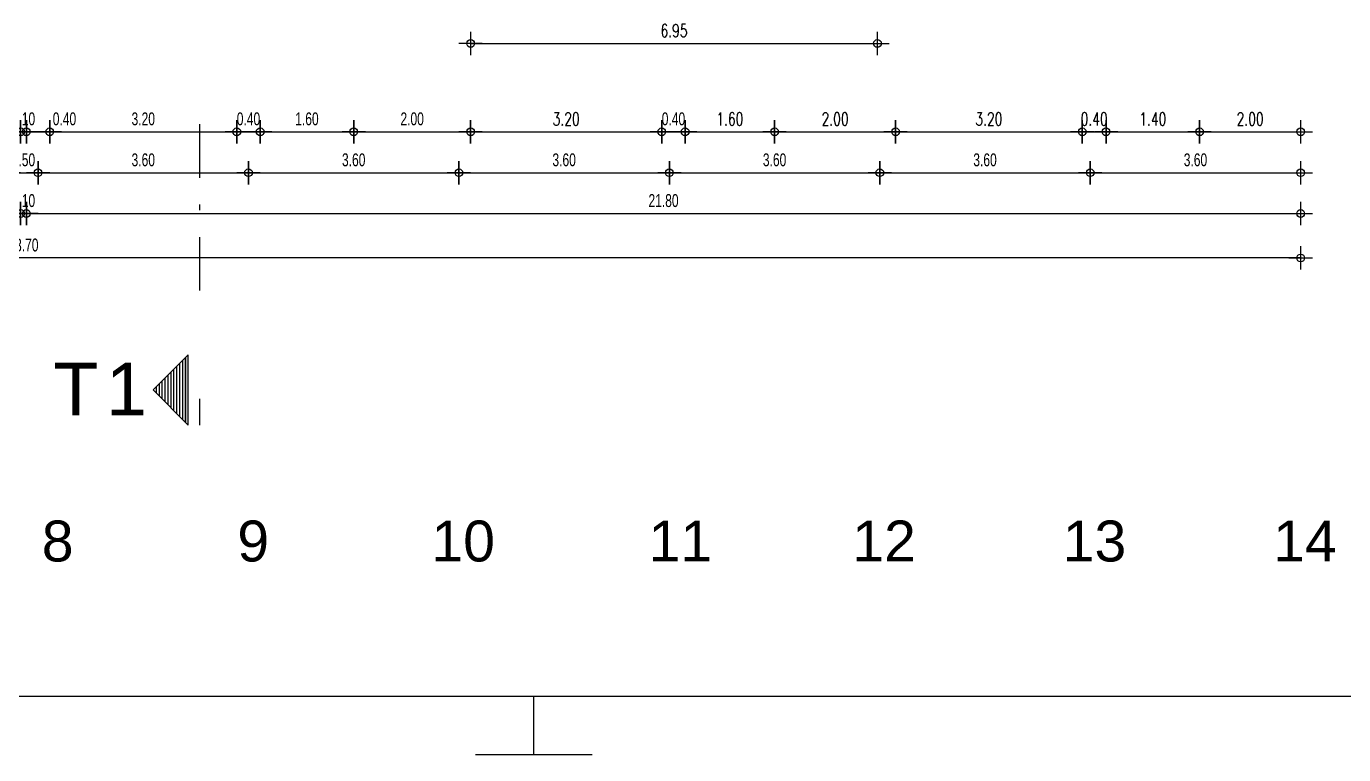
# Model space of a CAD drawing. Header units: metres. Extents: x 0 to 132, y -109 to 310.
# Drawn here: x 33.32 to 55.85, y 235.74 to 248.2 of the extents above; entities that cross this region are included whole.
import ezdxf

# ---------------------------------------------------------------- set-up
doc = ezdxf.new("R2010")
doc.units = ezdxf.units.M
doc.header["$LTSCALE"] = 0.036
doc.linetypes.add('DASHDOTX2', pattern=[50.8, 25.4, -12.7, 0, -12.7])
doc.layers.get('Defpoints').update_dxf_attribs({"color": 252})
for name, color, linetype in [('arxitek doma', 254, 'Continuous'), ('BORDER', 252, 'Continuous'), ('DIMBLK', 252, 'Continuous'), ('LAYER-ON', 252, 'Continuous'), ('MARKS', 252, 'Continuous')]:
    doc.layers.add(name, color=color, linetype=linetype)
doc.styles.add('COMU-C', font='ugcompl.shx', dxfattribs={"width": 0.7})
doc.styles.add('COMU-N', font='arial.ttf')
doc.dimstyles.new('Copy of CADWDOT', dxfattribs={"dimscale": 0.1, "dimtxt": 2.2, "dimasz": 0.08, "dimexe": 2, "dimexo": 0, "dimgap": 0.09, "dimtad": 0, "dimrnd": 0.001, "dimzin": 0, "dimdsep": 46, "dimtxsty": 'COMU-C', "dimblk": 'ARTDIM', "dimcen": 0, "dimdle": 0.05, "dimse1": 1, "dimse2": 1, "dimclrd": 11, "dimclrt": 11, "dimadec": 0, "dimazin": 0, "dimtfac": 1, "dimtmove": 0, "dimatfit": 3, "dimldrblk": 'ARTDIM', "dimfxl": 1, "dimtvp": 0.9999, "dimtolj": 1, "dimtzin": 0, "dimarcsym": 0})

# ---------------------------------------------------------------- blocks, each defined once
blk = doc.blocks.new('art103')
at = {"layer": 'BORDER'}
blk.add_line((0.25, 0.25), (20.75, 0.25), dxfattribs=at)
at = {"layer": 'MARKS'}
for p, q in [((10.5, 0), (10.5, 0.25)), ((10.25, 0), (10.75, 0))]:
    blk.add_line(p, q, dxfattribs=at)
blk = doc.blocks.new('ARTDIM')
at = {"layer": 'DIMBLK'}
for p, q in [((-24.9975, 0), (24.9975, 0)), ((0, -24.9975), (0, 24.9975))]:
    blk.add_line(p, q, dxfattribs=at)
blk.add_circle((0, 0), 8.25, dxfattribs=at)
blk = doc.blocks.new('*D1065')
at = {"layer": 'arxitek doma', "color": 11, "lineweight": -2}
blk.add_line((31.226, 246.395), (33.21, 246.395), dxfattribs=at)
at = {"layer": 'Defpoints', "color": 0, "transparency": 16777216}
for p in [(33.218, 246.395), (31.218, 246.024), (33.218, 246.024)]:
    blk.add_point(p, dxfattribs=at)
at = {"layer": 'arxitek doma', "color": 11, "lineweight": -2, "xscale": 0.008, "yscale": 0.008, "zscale": 0.008, "rotation": 180}
blk.add_blockref('ARTDIM', (31.218, 246.395), dxfattribs=at)
at = {"layer": 'arxitek doma', "color": 11, "lineweight": -2, "xscale": 0.008, "yscale": 0.008, "zscale": 0.008}
blk.add_blockref('ARTDIM', (33.218, 246.395), dxfattribs=at)
at = {"layer": 'arxitek doma', "color": 11, "insert": (32.218, 246.615), "char_height": 0.22, "attachment_point": 5, "style": 'COMU-C'}
blk.add_mtext('\\A1;2.00', dxfattribs=at)
blk = doc.blocks.new('*D1066')
at = {"layer": 'arxitek doma', "color": 11, "lineweight": -2}
blk.add_line((33.226, 246.395), (33.31, 246.395), dxfattribs=at)
at = {"layer": 'Defpoints', "color": 0, "transparency": 16777216}
for p in [(33.218, 248.174), (33.318, 248.174), (33.318, 246.395)]:
    blk.add_point(p, dxfattribs=at)
at = {"layer": 'arxitek doma', "color": 11, "lineweight": -2, "xscale": 0.008, "yscale": 0.008, "zscale": 0.008, "rotation": 180}
blk.add_blockref('ARTDIM', (33.218, 246.395), dxfattribs=at)
at = {"layer": 'arxitek doma', "color": 11, "lineweight": -2, "xscale": 0.008, "yscale": 0.008, "zscale": 0.008}
blk.add_blockref('ARTDIM', (33.318, 246.395), dxfattribs=at)
at = {"layer": 'arxitek doma', "color": 11, "insert": (33.268, 246.615), "char_height": 0.22, "attachment_point": 5, "style": 'COMU-C'}
blk.add_mtext('\\A1;0.10', dxfattribs=at)
blk = doc.blocks.new('*D1067')
at = {"layer": 'arxitek doma', "color": 11, "lineweight": -2}
for p, q in [((33.326, 246.395), (33.71, 246.395)), ((33.718, 246.395), (34.213, 246.395))]:
    blk.add_line(p, q, dxfattribs=at)
at = {"layer": 'Defpoints', "color": 0, "transparency": 16777216}
for p in [(33.718, 246.395), (33.318, 246.024), (33.718, 246.024)]:
    blk.add_point(p, dxfattribs=at)
at = {"layer": 'arxitek doma', "color": 11, "lineweight": -2, "xscale": 0.008, "yscale": 0.008, "zscale": 0.008, "rotation": 180}
blk.add_blockref('ARTDIM', (33.318, 246.395), dxfattribs=at)
at = {"layer": 'arxitek doma', "color": 11, "lineweight": -2, "xscale": 0.008, "yscale": 0.008, "zscale": 0.008}
blk.add_blockref('ARTDIM', (33.718, 246.395), dxfattribs=at)
at = {"layer": 'arxitek doma', "color": 11, "insert": (33.97, 246.615), "char_height": 0.22, "attachment_point": 5, "style": 'COMU-C'}
blk.add_mtext('\\A1;0.40', dxfattribs=at)
blk = doc.blocks.new('*D1068')
at = {"layer": 'arxitek doma', "color": 11, "lineweight": -2}
blk.add_line((33.726, 246.395), (36.91, 246.395), dxfattribs=at)
at = {"layer": 'Defpoints', "color": 0, "transparency": 16777216}
for p in [(36.918, 246.395), (33.718, 246.024), (36.918, 246.024)]:
    blk.add_point(p, dxfattribs=at)
at = {"layer": 'arxitek doma', "color": 11, "lineweight": -2, "xscale": 0.008, "yscale": 0.008, "zscale": 0.008, "rotation": 180}
blk.add_blockref('ARTDIM', (33.718, 246.395), dxfattribs=at)
at = {"layer": 'arxitek doma', "color": 11, "lineweight": -2, "xscale": 0.008, "yscale": 0.008, "zscale": 0.008}
blk.add_blockref('ARTDIM', (36.918, 246.395), dxfattribs=at)
at = {"layer": 'arxitek doma', "color": 11, "insert": (35.318, 246.615), "char_height": 0.22, "attachment_point": 5, "style": 'COMU-C'}
blk.add_mtext('\\A1;3.20', dxfattribs=at)
blk = doc.blocks.new('*D1069')
at = {"layer": 'arxitek doma', "color": 11, "lineweight": -2}
blk.add_line((36.926, 246.395), (37.31, 246.395), dxfattribs=at)
at = {"layer": 'Defpoints', "color": 0, "transparency": 16777216}
for p in [(37.318, 246.395), (36.918, 246.024), (37.318, 246.024)]:
    blk.add_point(p, dxfattribs=at)
at = {"layer": 'arxitek doma', "color": 11, "lineweight": -2, "xscale": 0.008, "yscale": 0.008, "zscale": 0.008, "rotation": 180}
blk.add_blockref('ARTDIM', (36.918, 246.395), dxfattribs=at)
at = {"layer": 'arxitek doma', "color": 11, "lineweight": -2, "xscale": 0.008, "yscale": 0.008, "zscale": 0.008}
blk.add_blockref('ARTDIM', (37.318, 246.395), dxfattribs=at)
at = {"layer": 'arxitek doma', "color": 11, "insert": (37.118, 246.615), "char_height": 0.22, "attachment_point": 5, "style": 'COMU-C'}
blk.add_mtext('\\A1;0.40', dxfattribs=at)
blk = doc.blocks.new('*D1070')
at = {"layer": 'arxitek doma', "color": 11, "lineweight": -2}
blk.add_line((37.326, 246.395), (38.91, 246.395), dxfattribs=at)
at = {"layer": 'Defpoints', "color": 0, "transparency": 16777216}
for p in [(38.918, 246.395), (37.318, 246.033), (38.918, 246.024)]:
    blk.add_point(p, dxfattribs=at)
at = {"layer": 'arxitek doma', "color": 11, "lineweight": -2, "xscale": 0.008, "yscale": 0.008, "zscale": 0.008, "rotation": 180}
blk.add_blockref('ARTDIM', (37.318, 246.395), dxfattribs=at)
at = {"layer": 'arxitek doma', "color": 11, "lineweight": -2, "xscale": 0.008, "yscale": 0.008, "zscale": 0.008}
blk.add_blockref('ARTDIM', (38.918, 246.395), dxfattribs=at)
at = {"layer": 'arxitek doma', "color": 11, "insert": (38.118, 246.615), "char_height": 0.22, "attachment_point": 5, "style": 'COMU-C'}
blk.add_mtext('\\A1;1.60', dxfattribs=at)
blk = doc.blocks.new('*D1071')
at = {"layer": 'arxitek doma', "color": 11, "lineweight": -2}
blk.add_line((38.926, 246.395), (40.91, 246.395), dxfattribs=at)
at = {"layer": 'Defpoints', "color": 0, "transparency": 16777216}
for p in [(40.918, 246.395), (38.918, 246.024), (40.918, 246.024)]:
    blk.add_point(p, dxfattribs=at)
at = {"layer": 'arxitek doma', "color": 11, "lineweight": -2, "xscale": 0.008, "yscale": 0.008, "zscale": 0.008, "rotation": 180}
blk.add_blockref('ARTDIM', (38.918, 246.395), dxfattribs=at)
at = {"layer": 'arxitek doma', "color": 11, "lineweight": -2, "xscale": 0.008, "yscale": 0.008, "zscale": 0.008}
blk.add_blockref('ARTDIM', (40.918, 246.395), dxfattribs=at)
at = {"layer": 'arxitek doma', "color": 11, "insert": (39.918, 246.615), "char_height": 0.22, "attachment_point": 5, "style": 'COMU-C'}
blk.add_mtext('\\A1;2.00', dxfattribs=at)
blk = doc.blocks.new('*D1072')
at = {"layer": 'arxitek doma', "color": 11, "lineweight": -2}
blk.add_line((40.926, 246.395), (44.18, 246.395), dxfattribs=at)
at = {"layer": 'Defpoints', "color": 0, "transparency": 16777216}
for p in [(44.188, 246.395), (40.918, 246.024), (44.188, 246.024)]:
    blk.add_point(p, dxfattribs=at)
at = {"layer": 'arxitek doma', "color": 11, "lineweight": -2, "xscale": 0.008, "yscale": 0.008, "zscale": 0.008, "rotation": 180}
blk.add_blockref('ARTDIM', (40.918, 246.395), dxfattribs=at)
at = {"layer": 'arxitek doma', "color": 11, "lineweight": -2, "xscale": 0.008, "yscale": 0.008, "zscale": 0.008}
blk.add_blockref('ARTDIM', (44.188, 246.395), dxfattribs=at)
at = {"layer": 'arxitek doma', "color": 11, "insert": (42.553, 246.615), "char_height": 0.22, "attachment_point": 5, "style": 'COMU-C'}
blk.add_mtext('\\A1;{\\Fcomplex.shx;3.20}', dxfattribs=at)
blk = doc.blocks.new('*D1073')
at = {"layer": 'arxitek doma', "color": 11, "lineweight": -2}
blk.add_line((44.196, 246.395), (44.58, 246.395), dxfattribs=at)
at = {"layer": 'Defpoints', "color": 0, "transparency": 16777216}
for p in [(44.588, 246.395), (44.188, 246.024), (44.588, 246.024)]:
    blk.add_point(p, dxfattribs=at)
at = {"layer": 'arxitek doma', "color": 11, "lineweight": -2, "xscale": 0.008, "yscale": 0.008, "zscale": 0.008, "rotation": 180}
blk.add_blockref('ARTDIM', (44.188, 246.395), dxfattribs=at)
at = {"layer": 'arxitek doma', "color": 11, "lineweight": -2, "xscale": 0.008, "yscale": 0.008, "zscale": 0.008}
blk.add_blockref('ARTDIM', (44.588, 246.395), dxfattribs=at)
at = {"layer": 'arxitek doma', "color": 11, "insert": (44.388, 246.615), "char_height": 0.22, "attachment_point": 5, "style": 'COMU-C'}
blk.add_mtext('\\A1;0.40', dxfattribs=at)
blk = doc.blocks.new('*D1074')
at = {"layer": 'arxitek doma', "color": 11, "lineweight": -2}
blk.add_line((44.596, 246.395), (46.11, 246.395), dxfattribs=at)
at = {"layer": 'Defpoints', "color": 0, "transparency": 16777216}
for p in [(46.118, 246.395), (44.588, 246.024), (46.118, 246.024)]:
    blk.add_point(p, dxfattribs=at)
at = {"layer": 'arxitek doma', "color": 11, "lineweight": -2, "xscale": 0.008, "yscale": 0.008, "zscale": 0.008, "rotation": 180}
blk.add_blockref('ARTDIM', (44.588, 246.395), dxfattribs=at)
at = {"layer": 'arxitek doma', "color": 11, "lineweight": -2, "xscale": 0.008, "yscale": 0.008, "zscale": 0.008}
blk.add_blockref('ARTDIM', (46.118, 246.395), dxfattribs=at)
at = {"layer": 'arxitek doma', "color": 11, "insert": (45.353, 246.615), "char_height": 0.22, "attachment_point": 5, "style": 'COMU-C'}
blk.add_mtext('\\A1;{\\Fcomplex.shx;1.60}', dxfattribs=at)
blk = doc.blocks.new('*D1075')
at = {"layer": 'arxitek doma', "color": 11, "lineweight": -2}
blk.add_line((46.126, 246.395), (48.18, 246.395), dxfattribs=at)
at = {"layer": 'Defpoints', "color": 0, "transparency": 16777216}
for p in [(48.188, 246.395), (46.118, 246.024), (48.188, 246.024)]:
    blk.add_point(p, dxfattribs=at)
at = {"layer": 'arxitek doma', "color": 11, "lineweight": -2, "xscale": 0.008, "yscale": 0.008, "zscale": 0.008, "rotation": 180}
blk.add_blockref('ARTDIM', (46.118, 246.395), dxfattribs=at)
at = {"layer": 'arxitek doma', "color": 11, "lineweight": -2, "xscale": 0.008, "yscale": 0.008, "zscale": 0.008}
blk.add_blockref('ARTDIM', (48.188, 246.395), dxfattribs=at)
at = {"layer": 'arxitek doma', "color": 11, "insert": (47.153, 246.615), "char_height": 0.22, "attachment_point": 5, "style": 'COMU-C'}
blk.add_mtext('\\A1;{\\Fcomplex.shx;2.00}', dxfattribs=at)
blk = doc.blocks.new('*D1076')
at = {"layer": 'arxitek doma', "color": 11, "lineweight": -2}
blk.add_line((48.196, 246.395), (51.373, 246.395), dxfattribs=at)
at = {"layer": 'Defpoints', "color": 0, "transparency": 16777216}
for p in [(51.381, 246.395), (48.188, 246.024), (51.381, 246.024)]:
    blk.add_point(p, dxfattribs=at)
at = {"layer": 'arxitek doma', "color": 11, "lineweight": -2, "xscale": 0.008, "yscale": 0.008, "zscale": 0.008, "rotation": 180}
blk.add_blockref('ARTDIM', (48.188, 246.395), dxfattribs=at)
at = {"layer": 'arxitek doma', "color": 11, "lineweight": -2, "xscale": 0.008, "yscale": 0.008, "zscale": 0.008}
blk.add_blockref('ARTDIM', (51.381, 246.395), dxfattribs=at)
at = {"layer": 'arxitek doma', "color": 11, "insert": (49.785, 246.615), "char_height": 0.22, "attachment_point": 5, "style": 'COMU-C'}
blk.add_mtext('\\A1;{\\Fcomplex.shx;3.20}', dxfattribs=at)
blk = doc.blocks.new('*D1077')
at = {"layer": 'arxitek doma', "color": 11, "lineweight": -2}
blk.add_line((51.389, 246.395), (51.78, 246.395), dxfattribs=at)
at = {"layer": 'Defpoints', "color": 0, "transparency": 16777216}
for p in [(51.788, 246.395), (51.381, 246.024), (51.788, 246.024)]:
    blk.add_point(p, dxfattribs=at)
at = {"layer": 'arxitek doma', "color": 11, "lineweight": -2, "xscale": 0.008, "yscale": 0.008, "zscale": 0.008, "rotation": 180}
blk.add_blockref('ARTDIM', (51.381, 246.395), dxfattribs=at)
at = {"layer": 'arxitek doma', "color": 11, "lineweight": -2, "xscale": 0.008, "yscale": 0.008, "zscale": 0.008}
blk.add_blockref('ARTDIM', (51.788, 246.395), dxfattribs=at)
at = {"layer": 'arxitek doma', "color": 11, "insert": (51.585, 246.615), "char_height": 0.22, "attachment_point": 5, "style": 'COMU-C'}
blk.add_mtext('\\A1;{\\Fcomplex.shx;0.40}', dxfattribs=at)
blk = doc.blocks.new('*D1078')
at = {"layer": 'arxitek doma', "color": 11, "lineweight": -2}
blk.add_line((51.796, 246.395), (53.38, 246.395), dxfattribs=at)
at = {"layer": 'Defpoints', "color": 0, "transparency": 16777216}
for p in [(53.388, 246.395), (51.788, 246.024), (53.388, 246.024)]:
    blk.add_point(p, dxfattribs=at)
at = {"layer": 'arxitek doma', "color": 11, "lineweight": -2, "xscale": 0.008, "yscale": 0.008, "zscale": 0.008, "rotation": 180}
blk.add_blockref('ARTDIM', (51.788, 246.395), dxfattribs=at)
at = {"layer": 'arxitek doma', "color": 11, "lineweight": -2, "xscale": 0.008, "yscale": 0.008, "zscale": 0.008}
blk.add_blockref('ARTDIM', (53.388, 246.395), dxfattribs=at)
at = {"layer": 'arxitek doma', "color": 11, "insert": (52.588, 246.615), "char_height": 0.22, "attachment_point": 5, "style": 'COMU-C'}
blk.add_mtext('\\A1;{\\Fcomplex.shx;1.40}', dxfattribs=at)
blk = doc.blocks.new('*D1079')
at = {"layer": 'arxitek doma', "color": 11, "lineweight": -2}
blk.add_line((53.396, 246.395), (55.11, 246.395), dxfattribs=at)
at = {"layer": 'Defpoints', "color": 0, "transparency": 16777216}
for p in [(55.118, 246.395), (53.388, 246.024), (55.118, 246.024)]:
    blk.add_point(p, dxfattribs=at)
at = {"layer": 'arxitek doma', "color": 11, "lineweight": -2, "xscale": 0.008, "yscale": 0.008, "zscale": 0.008, "rotation": 180}
blk.add_blockref('ARTDIM', (53.388, 246.395), dxfattribs=at)
at = {"layer": 'arxitek doma', "color": 11, "lineweight": -2, "xscale": 0.008, "yscale": 0.008, "zscale": 0.008}
blk.add_blockref('ARTDIM', (55.118, 246.395), dxfattribs=at)
at = {"layer": 'arxitek doma', "color": 11, "insert": (54.253, 246.615), "char_height": 0.22, "attachment_point": 5, "style": 'COMU-C'}
blk.add_mtext('\\A1;{\\Fcomplex.shx;2.00}', dxfattribs=at)
blk = doc.blocks.new('*D1080')
at = {"layer": 'arxitek doma', "color": 11, "lineweight": -2}
blk.add_line((11.426, 244.997), (33.21, 244.997), dxfattribs=at)
at = {"layer": 'Defpoints', "color": 0, "transparency": 16777216}
for p in [(11.418, 247.158), (33.218, 247.158), (33.218, 244.997)]:
    blk.add_point(p, dxfattribs=at)
at = {"layer": 'arxitek doma', "color": 11, "lineweight": -2, "xscale": 0.008, "yscale": 0.008, "zscale": 0.008, "rotation": 180}
blk.add_blockref('ARTDIM', (11.418, 244.997), dxfattribs=at)
at = {"layer": 'arxitek doma', "color": 11, "lineweight": -2, "xscale": 0.008, "yscale": 0.008, "zscale": 0.008}
blk.add_blockref('ARTDIM', (33.218, 244.997), dxfattribs=at)
at = {"layer": 'arxitek doma', "color": 11, "insert": (22.318, 245.217), "char_height": 0.22, "attachment_point": 5, "style": 'COMU-C'}
blk.add_mtext('\\A1;21.80', dxfattribs=at)
blk = doc.blocks.new('*D1081')
at = {"layer": 'arxitek doma', "color": 11, "lineweight": -2}
blk.add_line((33.226, 244.997), (33.31, 244.997), dxfattribs=at)
at = {"layer": 'Defpoints', "color": 0, "transparency": 16777216}
for p in [(33.218, 247.561), (33.318, 247.561), (33.318, 244.997)]:
    blk.add_point(p, dxfattribs=at)
at = {"layer": 'arxitek doma', "color": 11, "lineweight": -2, "xscale": 0.008, "yscale": 0.008, "zscale": 0.008, "rotation": 180}
blk.add_blockref('ARTDIM', (33.218, 244.997), dxfattribs=at)
at = {"layer": 'arxitek doma', "color": 11, "lineweight": -2, "xscale": 0.008, "yscale": 0.008, "zscale": 0.008}
blk.add_blockref('ARTDIM', (33.318, 244.997), dxfattribs=at)
at = {"layer": 'arxitek doma', "color": 11, "insert": (33.268, 245.217), "char_height": 0.22, "attachment_point": 5, "style": 'COMU-C'}
blk.add_mtext('\\A1;0.10', dxfattribs=at)
blk = doc.blocks.new('*D1082')
at = {"layer": 'arxitek doma', "color": 11, "lineweight": -2}
blk.add_line((33.326, 244.997), (55.11, 244.997), dxfattribs=at)
at = {"layer": 'Defpoints', "color": 0, "transparency": 16777216}
for p in [(33.318, 247.776), (55.118, 247.776), (55.118, 244.997)]:
    blk.add_point(p, dxfattribs=at)
at = {"layer": 'arxitek doma', "color": 11, "lineweight": -2, "xscale": 0.008, "yscale": 0.008, "zscale": 0.008, "rotation": 180}
blk.add_blockref('ARTDIM', (33.318, 244.997), dxfattribs=at)
at = {"layer": 'arxitek doma', "color": 11, "lineweight": -2, "xscale": 0.008, "yscale": 0.008, "zscale": 0.008}
blk.add_blockref('ARTDIM', (55.118, 244.997), dxfattribs=at)
at = {"layer": 'arxitek doma', "color": 11, "insert": (44.218, 245.217), "char_height": 0.22, "attachment_point": 5, "style": 'COMU-C'}
blk.add_mtext('\\A1;21.80', dxfattribs=at)
blk = doc.blocks.new('*D1083')
at = {"layer": 'arxitek doma', "color": 11, "lineweight": -2}
blk.add_line((55.11, 244.237), (11.426, 244.237), dxfattribs=at)
at = {"layer": 'Defpoints', "color": 0, "transparency": 16777216}
for p in [(11.418, 247.776), (55.118, 247.776), (11.418, 244.237)]:
    blk.add_point(p, dxfattribs=at)
at = {"layer": 'arxitek doma', "color": 11, "lineweight": -2, "xscale": 0.008, "yscale": 0.008, "zscale": 0.008, "rotation": 180}
blk.add_blockref('ARTDIM', (11.418, 244.237), dxfattribs=at)
at = {"layer": 'arxitek doma', "color": 11, "lineweight": -2, "xscale": 0.008, "yscale": 0.008, "zscale": 0.008}
blk.add_blockref('ARTDIM', (55.118, 244.237), dxfattribs=at)
at = {"layer": 'arxitek doma', "color": 11, "insert": (33.268, 244.457), "char_height": 0.22, "attachment_point": 5, "style": 'COMU-C'}
blk.add_mtext('\\A1;43.70', dxfattribs=at)
blk = doc.blocks.new('*D1129')
at = {"layer": 'arxitek doma', "color": 11, "lineweight": -2}
blk.add_line((33.026, 245.694), (33.51, 245.694), dxfattribs=at)
at = {"layer": 'Defpoints', "color": 0, "transparency": 16777216}
for p in [(33.518, 245.694), (33.018, 240.124), (33.518, 240.124)]:
    blk.add_point(p, dxfattribs=at)
at = {"layer": 'arxitek doma', "color": 11, "lineweight": -2, "xscale": 0.008, "yscale": 0.008, "zscale": 0.008, "rotation": 180}
blk.add_blockref('ARTDIM', (33.018, 245.694), dxfattribs=at)
at = {"layer": 'arxitek doma', "color": 11, "lineweight": -2, "xscale": 0.008, "yscale": 0.008, "zscale": 0.008}
blk.add_blockref('ARTDIM', (33.518, 245.694), dxfattribs=at)
at = {"layer": 'arxitek doma', "color": 11, "insert": (33.268, 245.914), "char_height": 0.22, "attachment_point": 5, "style": 'COMU-C'}
blk.add_mtext('\\A1;0.50', dxfattribs=at)
blk = doc.blocks.new('*D1130')
at = {"layer": 'arxitek doma', "color": 11, "lineweight": -2}
blk.add_line((33.526, 245.694), (37.11, 245.694), dxfattribs=at)
at = {"layer": 'Defpoints', "color": 0, "transparency": 16777216}
for p in [(37.118, 245.694), (33.518, 240.082), (37.118, 240.124)]:
    blk.add_point(p, dxfattribs=at)
at = {"layer": 'arxitek doma', "color": 11, "lineweight": -2, "xscale": 0.008, "yscale": 0.008, "zscale": 0.008, "rotation": 180}
blk.add_blockref('ARTDIM', (33.518, 245.694), dxfattribs=at)
at = {"layer": 'arxitek doma', "color": 11, "lineweight": -2, "xscale": 0.008, "yscale": 0.008, "zscale": 0.008}
blk.add_blockref('ARTDIM', (37.118, 245.694), dxfattribs=at)
at = {"layer": 'arxitek doma', "color": 11, "insert": (35.318, 245.914), "char_height": 0.22, "attachment_point": 5, "style": 'COMU-C'}
blk.add_mtext('\\A1;3.60', dxfattribs=at)
blk = doc.blocks.new('*D1131')
at = {"layer": 'arxitek doma', "color": 11, "lineweight": -2}
blk.add_line((37.126, 245.694), (40.71, 245.694), dxfattribs=at)
at = {"layer": 'Defpoints', "color": 0, "transparency": 16777216}
for p in [(40.718, 245.694), (37.118, 240.124), (40.718, 240.124)]:
    blk.add_point(p, dxfattribs=at)
at = {"layer": 'arxitek doma', "color": 11, "lineweight": -2, "xscale": 0.008, "yscale": 0.008, "zscale": 0.008, "rotation": 180}
blk.add_blockref('ARTDIM', (37.118, 245.694), dxfattribs=at)
at = {"layer": 'arxitek doma', "color": 11, "lineweight": -2, "xscale": 0.008, "yscale": 0.008, "zscale": 0.008}
blk.add_blockref('ARTDIM', (40.718, 245.694), dxfattribs=at)
at = {"layer": 'arxitek doma', "color": 11, "insert": (38.918, 245.914), "char_height": 0.22, "attachment_point": 5, "style": 'COMU-C'}
blk.add_mtext('\\A1;3.60', dxfattribs=at)
blk = doc.blocks.new('*D1132')
at = {"layer": 'arxitek doma', "color": 11, "lineweight": -2}
blk.add_line((40.726, 245.694), (44.31, 245.694), dxfattribs=at)
at = {"layer": 'Defpoints', "color": 0, "transparency": 16777216}
for p in [(44.318, 245.694), (40.718, 240.124), (44.318, 240.124)]:
    blk.add_point(p, dxfattribs=at)
at = {"layer": 'arxitek doma', "color": 11, "lineweight": -2, "xscale": 0.008, "yscale": 0.008, "zscale": 0.008, "rotation": 180}
blk.add_blockref('ARTDIM', (40.718, 245.694), dxfattribs=at)
at = {"layer": 'arxitek doma', "color": 11, "lineweight": -2, "xscale": 0.008, "yscale": 0.008, "zscale": 0.008}
blk.add_blockref('ARTDIM', (44.318, 245.694), dxfattribs=at)
at = {"layer": 'arxitek doma', "color": 11, "insert": (42.518, 245.914), "char_height": 0.22, "attachment_point": 5, "style": 'COMU-C'}
blk.add_mtext('\\A1;3.60', dxfattribs=at)
blk = doc.blocks.new('*D1133')
at = {"layer": 'arxitek doma', "color": 11, "lineweight": -2}
blk.add_line((44.326, 245.694), (47.91, 245.694), dxfattribs=at)
at = {"layer": 'Defpoints', "color": 0, "transparency": 16777216}
for p in [(47.918, 245.694), (44.318, 240.124), (47.918, 240.124)]:
    blk.add_point(p, dxfattribs=at)
at = {"layer": 'arxitek doma', "color": 11, "lineweight": -2, "xscale": 0.008, "yscale": 0.008, "zscale": 0.008, "rotation": 180}
blk.add_blockref('ARTDIM', (44.318, 245.694), dxfattribs=at)
at = {"layer": 'arxitek doma', "color": 11, "lineweight": -2, "xscale": 0.008, "yscale": 0.008, "zscale": 0.008}
blk.add_blockref('ARTDIM', (47.918, 245.694), dxfattribs=at)
at = {"layer": 'arxitek doma', "color": 11, "insert": (46.118, 245.914), "char_height": 0.22, "attachment_point": 5, "style": 'COMU-C'}
blk.add_mtext('\\A1;3.60', dxfattribs=at)
blk = doc.blocks.new('*D1134')
at = {"layer": 'arxitek doma', "color": 11, "lineweight": -2}
blk.add_line((47.926, 245.694), (51.51, 245.694), dxfattribs=at)
at = {"layer": 'Defpoints', "color": 0, "transparency": 16777216}
for p in [(51.518, 245.694), (47.918, 240.124), (51.518, 240.124)]:
    blk.add_point(p, dxfattribs=at)
at = {"layer": 'arxitek doma', "color": 11, "lineweight": -2, "xscale": 0.008, "yscale": 0.008, "zscale": 0.008, "rotation": 180}
blk.add_blockref('ARTDIM', (47.918, 245.694), dxfattribs=at)
at = {"layer": 'arxitek doma', "color": 11, "lineweight": -2, "xscale": 0.008, "yscale": 0.008, "zscale": 0.008}
blk.add_blockref('ARTDIM', (51.518, 245.694), dxfattribs=at)
at = {"layer": 'arxitek doma', "color": 11, "insert": (49.718, 245.914), "char_height": 0.22, "attachment_point": 5, "style": 'COMU-C'}
blk.add_mtext('\\A1;3.60', dxfattribs=at)
blk = doc.blocks.new('*D1135')
at = {"layer": 'arxitek doma', "color": 11, "lineweight": -2}
blk.add_line((51.526, 245.694), (55.11, 245.694), dxfattribs=at)
at = {"layer": 'Defpoints', "color": 0, "transparency": 16777216}
for p in [(55.118, 245.694), (51.518, 240.124), (55.118, 240.124)]:
    blk.add_point(p, dxfattribs=at)
at = {"layer": 'arxitek doma', "color": 11, "lineweight": -2, "xscale": 0.008, "yscale": 0.008, "zscale": 0.008, "rotation": 180}
blk.add_blockref('ARTDIM', (51.518, 245.694), dxfattribs=at)
at = {"layer": 'arxitek doma', "color": 11, "lineweight": -2, "xscale": 0.008, "yscale": 0.008, "zscale": 0.008}
blk.add_blockref('ARTDIM', (55.118, 245.694), dxfattribs=at)
at = {"layer": 'arxitek doma', "color": 11, "insert": (53.318, 245.914), "char_height": 0.22, "attachment_point": 5, "style": 'COMU-C'}
blk.add_mtext('\\A1;3.60', dxfattribs=at)
blk = doc.blocks.new('*D1200')
at = {"layer": 'arxitek doma', "color": 11, "lineweight": -2}
blk.add_line((40.926, 247.906), (47.87, 247.906), dxfattribs=at)
at = {"layer": 'Defpoints', "color": 0, "transparency": 16777216}
for p in [(40.918, 248.424), (47.878, 248.424), (47.878, 247.906)]:
    blk.add_point(p, dxfattribs=at)
at = {"layer": 'arxitek doma', "color": 11, "lineweight": -2, "xscale": 0.008, "yscale": 0.008, "zscale": 0.008, "rotation": 180}
blk.add_blockref('ARTDIM', (40.918, 247.906), dxfattribs=at)
at = {"layer": 'arxitek doma', "color": 11, "lineweight": -2, "xscale": 0.008, "yscale": 0.008, "zscale": 0.008}
blk.add_blockref('ARTDIM', (47.878, 247.906), dxfattribs=at)
at = {"layer": 'arxitek doma', "color": 11, "insert": (44.398, 248.126), "char_height": 0.22, "attachment_point": 5, "style": 'COMU-C'}
blk.add_mtext('\\A1;{\\Fcomplex.shx;6.95}', dxfattribs=at)

msp = doc.modelspace()

# ---------------------------------------------------------------- linework, layer by layer
at = {"layer": 'arxitek doma', "linetype": 'DASHDOTX2'}
for p, q in [((36.288, 243.68), (36.288, 246.88)), ((36.288, 241.379), (36.288, 241.829))]:
    msp.add_line(p, q, dxfattribs=at)
at = {"layer": 'arxitek doma'}
for p, q in [((35.488, 241.979), (36.088, 242.579)), ((35.988, 242.479), (35.988, 241.479)), ((36.038, 242.529), (36.038, 241.429)), ((36.038, 241.429), (36.038, 242.529)), ((36.038, 242.529), (36.038, 241.429)), ((36.088, 241.979), (36.088, 242.579)), ((35.788, 242.279), (35.788, 241.679)), ((35.838, 242.329), (35.838, 241.629)), ((35.888, 242.379), (35.888, 241.579)), ((35.938, 242.429), (35.938, 241.529)), ((35.538, 242.029), (35.538, 241.929)), ((35.588, 242.079), (35.588, 241.879)), ((35.638, 242.129), (35.638, 241.829)), ((35.688, 242.179), (35.688, 241.779)), ((35.738, 242.229), (35.738, 241.729)), ((35.488, 241.979), (36.088, 241.379)), ((36.088, 241.379), (36.088, 241.979))]:
    msp.add_line(p, q, dxfattribs=at)

# ---------------------------------------------------------------- block references
at = {"layer": 'LAYER-ON', "xscale": 4, "yscale": 4, "zscale": 4}
msp.add_blockref('art103', (0, 235.741), dxfattribs=at)

# ---------------------------------------------------------------- texts
at = {"layer": 'arxitek doma', "style": 'COMU-N'}
for s, height, p in [('Τ', 0.9, (33.782, 241.543)), ('1', 0.9, (34.68, 241.543)), ('8', 0.7, (33.582, 239.045)), ('9', 0.7, (36.927, 239.045)), ('10', 0.7, (40.247, 239.045)), ('11', 0.7, (43.963, 239.045)), ('12', 0.7, (47.447, 239.045)), ('13', 0.7, (51.047, 239.045)), ('14', 0.7, (54.647, 239.045))]:
    msp.add_text(s, height=height, dxfattribs=at).set_placement(p)

# ---------------------------------------------------------------- dimensions: what is measured, and where the dimension line sits
at = {"layer": 'arxitek doma'}
for base, p1, p2, text, picture, middle in [((47.878, 247.906), (40.918, 248.424), (47.878, 248.424), '{\\Fcomplex.shx;6.95}', '*D1200', (44.398, 248.126)), ((44.188, 246.395), (40.918, 246.024), (44.188, 246.024), '{\\Fcomplex.shx;3.20}', '*D1072', (42.553, 246.615)), ((46.118, 246.395), (44.588, 246.024), (46.118, 246.024), '{\\Fcomplex.shx;1.60}', '*D1074', (45.353, 246.615)), ((48.188, 246.395), (46.118, 246.024), (48.188, 246.024), '{\\Fcomplex.shx;2.00}', '*D1075', (47.153, 246.615)), ((51.381, 246.395), (48.188, 246.024), (51.381, 246.024), '{\\Fcomplex.shx;3.20}', '*D1076', (49.785, 246.615)), ((53.388, 246.395), (51.788, 246.024), (53.388, 246.024), '{\\Fcomplex.shx;1.40}', '*D1078', (52.588, 246.615)), ((55.118, 246.395), (53.388, 246.024), (55.118, 246.024), '{\\Fcomplex.shx;2.00}', '*D1079', (54.253, 246.615))]:
    dim = msp.add_linear_dim(base=base, p1=p1, p2=p2, text=text, dimstyle='Copy of CADWDOT', dxfattribs=at)
    dim.commit()
    dim.dimension.update_dxf_attribs({"geometry": picture, "text_midpoint": middle})
for base, p1, p2, picture, middle in [((33.318, 246.395), (33.218, 248.174), (33.318, 248.174), '*D1066', (33.268, 246.395)), ((33.318, 244.997), (33.218, 247.561), (33.318, 247.561), '*D1081', (33.268, 244.997)), ((37.318, 246.395), (36.918, 246.024), (37.318, 246.024), '*D1069', (37.118, 246.395)), ((44.588, 246.395), (44.188, 246.024), (44.588, 246.024), '*D1073', (44.388, 246.395))]:
    dim = msp.add_linear_dim(base=base, p1=p1, p2=p2, dimstyle='Copy of CADWDOT', dxfattribs=at)
    dim.commit()
    dim.dimension.update_dxf_attribs({"geometry": picture, "text_midpoint": middle, "dimtype": 160})
for base, p1, p2, picture, middle in [((11.418, 244.237), (55.118, 247.776), (11.418, 247.776), '*D1083', (33.268, 244.457)), ((55.118, 244.997), (33.318, 247.776), (55.118, 247.776), '*D1082', (44.218, 245.217)), ((33.218, 244.997), (11.418, 247.158), (33.218, 247.158), '*D1080', (22.318, 245.217)), ((33.218, 246.395), (31.218, 246.024), (33.218, 246.024), '*D1065', (32.218, 246.615)), ((33.718, 246.395), (33.318, 246.024), (33.718, 246.024), '*D1067', (33.97, 246.615)), ((36.918, 246.395), (33.718, 246.024), (36.918, 246.024), '*D1068', (35.318, 246.615)), ((38.918, 246.395), (37.318, 246.033), (38.918, 246.024), '*D1070', (38.118, 246.615)), ((40.918, 246.395), (38.918, 246.024), (40.918, 246.024), '*D1071', (39.918, 246.615)), ((33.518, 245.694), (33.018, 240.124), (33.518, 240.124), '*D1129', (33.268, 245.914)), ((37.118, 245.694), (33.518, 240.082), (37.118, 240.124), '*D1130', (35.318, 245.914)), ((40.718, 245.694), (37.118, 240.124), (40.718, 240.124), '*D1131', (38.918, 245.914)), ((44.318, 245.694), (40.718, 240.124), (44.318, 240.124), '*D1132', (42.518, 245.914)), ((47.918, 245.694), (44.318, 240.124), (47.918, 240.124), '*D1133', (46.118, 245.914)), ((51.518, 245.694), (47.918, 240.124), (51.518, 240.124), '*D1134', (49.718, 245.914)), ((55.118, 245.694), (51.518, 240.124), (55.118, 240.124), '*D1135', (53.318, 245.914))]:
    dim = msp.add_linear_dim(base=base, p1=p1, p2=p2, dimstyle='Copy of CADWDOT', dxfattribs=at)
    dim.commit()
    dim.dimension.update_dxf_attribs({"geometry": picture, "text_midpoint": middle})
dim = msp.add_linear_dim(base=(51.788, 246.395), p1=(51.381, 246.024), p2=(51.788, 246.024), text='{\\Fcomplex.shx;0.40}', dimstyle='Copy of CADWDOT', dxfattribs=at)
dim.commit()
dim.dimension.update_dxf_attribs({"geometry": '*D1077', "text_midpoint": (51.585, 246.395), "dimtype": 160})

doc.saveas('drawing.dxf')
